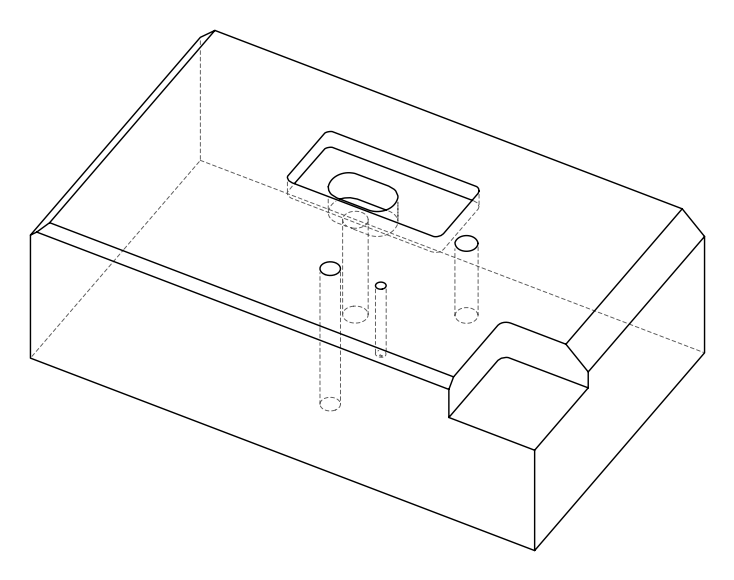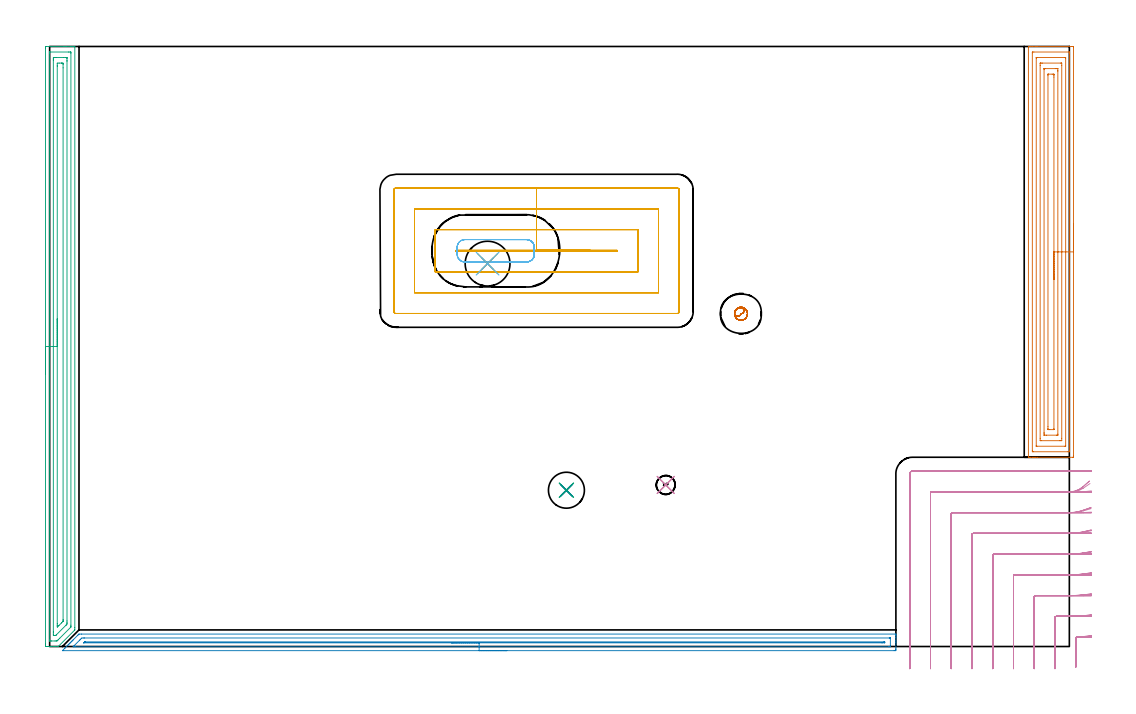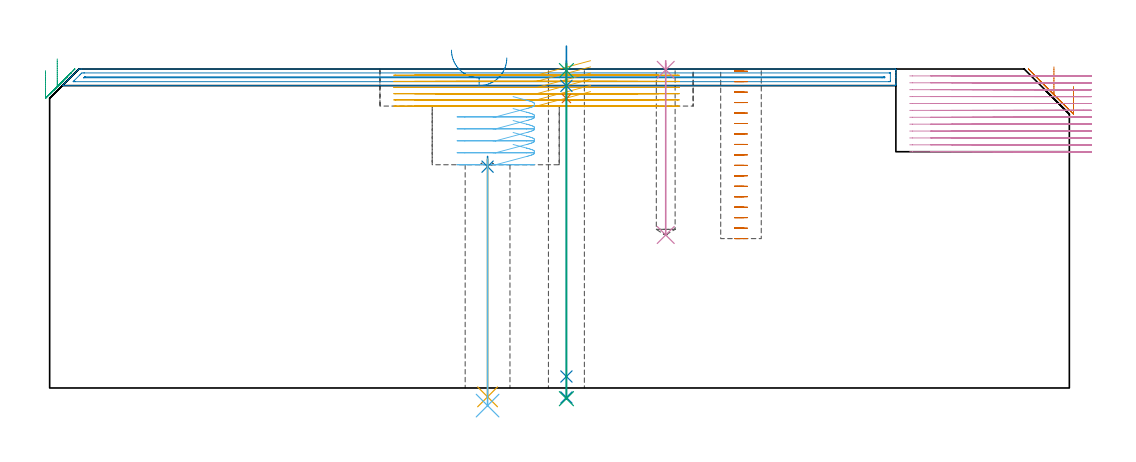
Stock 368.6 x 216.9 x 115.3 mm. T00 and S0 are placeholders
(PLAN: 16 operations, 10 tool changes, 56.8 min)
(1 AREA_MILL | FG_CHAMFER_SURFACE | UGT0205_001 | 7.44 min | 20716 mm3)
(2 AREA_MILL_1 | FG_CHAMFER_SURFACE_1 | UGT0205_001 | 7.31 min | 5557 mm3)
(3 AREA_MILL_2 | FG_CHAMFER_SURFACE_2 | UGT0205_001 | 7.13 min | 12050 mm3)
(4 MILL_CORNER_NOTCH_RECTANGULAR | CORNER_NOTCH_RECTANGULAR | NXT0201_010 | Follow Part, ap 2.5, ae 75% | 19.03 min | 126951 mm3)
(5 MILL_RECTANGULAR_POCKET | POCKET_RECTANGULAR_STRAIGHT | NXT0201_010 | Follow Part, ap 2.5, ae 75% | 10.71 min | 83541 mm3)
(6 MILL_RECTANGULAR_POCKET_1 | POCKET_RECTANGULAR_STRAIGHT_1 | UGT0201_100 | Follow Part, ap 4.5, ae 75% | 1.26 min | 22848 mm3)
(7 MILL_BLIND_HOLE_FROM_SOLID_MATERIAL | STEP1POCKET | NXT0201_010 | Spiral | 1.72 min | 10411 mm3)
(8 SPOT_DRILL | STEP1HOLE | NXT0321_9005460120000 | 0.04 min | 4 mm3)
(9 SPOT_DRILL_1 | STEP1HOLE_1 | NXT0321_9005460120000 | 0.03 min | 3 mm3)
(10 SPOT_DRILL_2 | STEP1POCKET_1 | NXT0321_9005460120000 | 0.03 min | 18 mm3)
(11 DRILL_THROUGH_HOLE_INTO_CENTER | STEP1HOLE | NXT0301_065 | 0.35 min | 5561 mm3)
(12 DRILL_TO_ENLARGE_THROUGH_HOLE | STEP1HOLE | UGT0301_286 | 0.36 min | 11031 mm3)
(13 DRILL_BLIND_HOLE_INTO_CENTER | STEP1HOLE_1 | NXT0301_042 | 0.05 min | 386 mm3)
(14 GUN_DRILL_THROUGH_HOLE | STEP1HOLE_1 | UGT0307_005 | 0.6 min | 5817 mm3)
(15 DRILL_TO_ENLARGE_THROUGH_HOLE_1 | STEP1HOLE_1 | NXT0301_101 | 0.49 min | 9052 mm3)
(16 DRILL_BLIND_HOLE_INTO_CENTER_1 | STEP1POCKET_1 | UGT0301_189 | 0.25 min | 2130 mm3)
(TOOL UGT0205_001 | Chamfer Mill 20 x 3 x 45 deg. | D20 FL50 Z2)
(TOOL NXT0201_010 | ENDMILL 10mm [2P460-1000-NA 1630] | D10 FL30 Z6)
(TOOL UGT0201_100 | End Mill 18 mm | D18 FL22 Z2)
(TOOL NXT0321_9005460120000 | NC Spot Drill, 142deg, 12mm, Carbide, Uncoated | D12 PA142 FL30 Z2)
(TOOL NXT0301_065 | Carbide Drill 9.4mm [860.1-0940-075A1-MM 2214] | D9.4 PA140 FL98 Z2)
(TOOL UGT0301_286 | Twist Drill 16.2 mm | D16.2 PA118 FL125 Z2)
(TOOL NXT0301_042 | Carbide Drill 7.1mm [860.1-0710-057A1-MM 2214] | D7.1 PA140 FL85 Z2)
(TOOL UGT0307_005 | Gun Drill 8.3 mm | D8.3 PA130 FL24 Z1)
(TOOL NXT0301_101 | Carbide Drill 13mm [860.1-1300-104A1-MM 2214] | D13 PA140 FL123 Z2)
(TOOL UGT0301_189 | Twist Drill 6.8 mm | D6.8 PA118 FL66 Z2)
(OP 1 AREA_MILL)
G17 G21 G94 G90
T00 M6
G54
G17 G0 G90 X370.1 Y152.65 S1061 M3
G43 Z125.3 H0
Z109.
G94 G1 Y152.612 Z108.128 F250.
Y152.498 Z107.263
Y152.309 Z106.412
Y152.047 Z105.58
Y151.713 Z104.774
Y151.31 Z104.
Y150.842 Z103.264
Y150.31 Z102.572
Y149.721 Z101.929
Y149.078 Z101.34
Y148.386 Z100.808
Y147.65 Z100.34
Y146.876 Z99.937
Y146.07 Z99.603
Y145.238 Z99.341
Y144.386 Z99.152
Y143.522 Z99.038
Y142.65 Z99.
Y69.008
X370.097 Y68.693 Z99.002
X370.092 Y68.41 Z99.006
X369.804 Y68.4 Z99.293
X357.052 Z112.043
X356.483 Z112.613
X356.161 Z112.935
X355.593 Z113.503
X355.27 Z113.825
X354.625 Z114.474
X354.22 Z114.88
X353.849 Z115.243
X353.799 Z115.291
X353.8 Y68.562 Z115.3
Y216.739
X353.802 Y216.89 Z115.288
X353.846 Y216.893 Z115.245
X354.22 Y216.9 Z114.879
X354.625 Z114.474
X355.27 Z113.825
X356.484 Z112.613
X357.052 Z112.043
X369.52 Z99.577
X369.806 Y216.898 Z99.291
X370.092 Y216.89 Z99.006
X370.099 Y216.604 Z98.999
X370.1 Y142.65 Z99.
X368.686 Z100.414
X368.685 Y70.681 Z100.415
X368.681 Y70.568 Z100.419
X368.672 Y70.41 Z100.428
X368.63 Y70.407 Z100.47
X368.131 Y70.401 Z100.969
X355.662 Z113.438
X355.27 Y70.407 Z113.83
X355.221 Y70.41 Z113.879
X355.216 Y70.624 Z113.884
X355.215 Y70.737 Z113.885
Y214.619
X355.219 Y214.732 Z113.881
X355.228 Y214.89 Z113.872
X355.27 Y214.893 Z113.83
X355.769 Y214.899 Z113.331
X368.238 Z100.862
X368.63 Y214.893 Z100.47
X368.679 Y214.89 Z100.421
X368.684 Y214.676 Z100.416
X368.686 Y214.563 Z100.414
Y142.65
X367.272 Z101.828
X367.271 Y72.578 Z101.829
X367.27 Y72.473 Z101.83
X367.267 Y72.421 Z101.833
X367.266 Y72.414 Z101.834
X367.254 Y72.41 Z101.846
X367.204 Y72.405 Z101.896
X367.026 Y72.401 Z102.074
X356.874 Z112.226
X356.755 Y72.402 Z112.345
X356.66 Y72.407 Z112.44
X356.635 Y72.41 Z112.465
X356.633 Y72.415 Z112.467
X356.631 Y72.437 Z112.469
X356.629 Y72.578 Z112.471
Y212.722
X356.63 Y212.827 Z112.47
X356.633 Y212.879 Z112.467
X356.634 Y212.886 Z112.466
X356.646 Y212.89 Z112.454
X356.696 Y212.895 Z112.404
X356.874 Y212.899 Z112.226
X367.026 Y212.9 Z102.074
X367.145 Y212.898 Z101.955
X367.24 Y212.893 Z101.86
X367.265 Y212.89 Z101.835
X367.267 Y212.885 Z101.833
X367.269 Y212.863 Z101.831
X367.271 Y212.722 Z101.829
X367.272 Y142.65 Z101.828
X365.857 Z103.243
Y75.256
X365.853 Y74.469 Z103.247
X365.851 Y74.42 Z103.249
X365.814 Y74.41 Z103.286
X365.708 Y74.405 Z103.392
X365.494 Y74.402 Z103.606
X365.067 Y74.4 Z104.033
X358.39 Y74.401 Z110.71
X358.187 Y74.405 Z110.913
X358.086 Y74.41 Z111.014
X358.049 Y74.417 Z111.051
X358.043 Y75.256 Z111.057
Y210.044
X358.047 Y210.831 Z111.053
X358.049 Y210.88 Z111.051
X358.086 Y210.89 Z111.014
X358.192 Y210.895 Z110.908
X358.406 Y210.898 Z110.694
X358.833 Y210.9 Z110.267
X365.51 Y210.899 Z103.59
X365.713 Y210.895 Z103.387
X365.814 Y210.89 Z103.286
X365.851 Y210.883 Z103.249
X365.857 Y210.044 Z103.243
Y142.65
X364.443 Z104.657
Y76.775
X364.439 Y76.507 Z104.661
X364.436 Y76.433 Z104.664
X364.431 Y76.409 Z104.669
X364.416 Y76.407 Z104.684
X364.337 Y76.402 Z104.763
X364.177 Y76.4 Z104.923
X363.926 Z105.174
X360.364 Z108.736
X359.723 Y76.401 Z109.377
X359.47 Y76.403 Z109.63
X359.461 Y76.411 Z109.639
X359.459 Y76.414 Z109.641
X359.457 Y77.042 Z109.643
Y77.309
Y208.525
X359.461 Y208.793 Z109.639
X359.464 Y208.867 Z109.636
X359.469 Y208.891 Z109.631
X359.484 Y208.893 Z109.616
X359.563 Y208.898 Z109.537
X359.723 Y208.9 Z109.377
X359.974 Z109.126
X363.536 Z105.564
X364.177 Y208.899 Z104.923
X364.43 Y208.897 Z104.67
X364.439 Y208.889 Z104.661
X364.441 Y208.886 Z104.659
X364.443 Y208.258 Z104.657
Y207.991
Y142.65
X363.029 Z106.071
Y78.827
X363.027 Y78.509 Z106.073
X363.024 Y78.431 Z106.076
X363.023 Y78.417 Z106.077
X363.013 Y78.41 Z106.087
X362.963 Y78.406 Z106.137
X362.82 Y78.401 Z106.28
X361.505 Z107.595
X361.037 Y78.403 Z108.063
X360.904 Y78.41 Z108.196
X360.878 Y78.413 Z108.222
X360.876 Y78.46 Z108.224
X360.873 Y78.567 Z108.227
X360.872 Y78.827 Z108.228
X360.871 Y79.462 Z108.229
Y206.473
X360.873 Y206.791 Z108.227
X360.876 Y206.869 Z108.224
X360.877 Y206.883 Z108.223
X360.887 Y206.89 Z108.213
X360.937 Y206.894 Z108.163
X361.08 Y206.899 Z108.02
X362.395 Z106.705
X362.863 Y206.897 Z106.237
X362.996 Y206.89 Z106.104
X363.022 Y206.887 Z106.078
X363.024 Y206.84 Z106.076
X363.027 Y206.732 Z106.073
X363.028 Y206.473 Z106.072
X363.029 Y205.838 Z106.071
Y142.65
Y141.778 Z106.109
Y140.914 Z106.223
Y140.062 Z106.412
Y139.23 Z106.674
Y138.424 Z107.008
Y137.65 Z107.411
Y136.914 Z107.88
Y136.222 Z108.411
Y135.579 Z109.
Y134.99 Z109.643
Y134.458 Z110.335
Y133.99 Z111.071
Y133.587 Z111.845
Y133.253 Z112.651
Y132.991 Z113.483
Y132.802 Z114.335
Y132.688 Z115.2
Y132.65 Z116.071
G0 Z125.3
M5
M2
(OP 2 AREA_MILL_1)
G17 G21 G94 G90
T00 M6
G54
G17 G0 G90 X165.25 Y-1.5 S1061 M3
G43 Z125.3 H0
Z119.3
G94 G1 X165.212 Z118.429 F250.
X165.098 Z117.564
X164.909 Z116.712
X164.647 Z115.88
X164.313 Z115.074
X163.91 Z114.3
X163.441 Z113.564
X162.91 Z112.872
X162.321 Z112.229
X161.678 Z111.64
X160.986 Z111.109
X160.25 Z110.64
X159.476 Z110.237
X158.67 Z109.903
X157.838 Z109.641
X156.986 Z109.452
X156.122 Z109.338
X155.25 Z109.3
X5.081
X4.768 Y-1.498 Z109.302
X4.616 Y-1.495 Z109.305
X4.608 Y-1.492 Z109.307
X5.555 Y-0.544 Z110.254
X5.661 Y-0.437 Z110.359
X6.554 Y0.455 Z111.253
X6.722 Y0.624 Z111.419
X6.886 Y0.787 Z111.585
X7. Y0.901 Z111.699
X7.16 Y1.062 Z111.857
X7.316 Y1.217 Z112.014
X7.447 Y1.348 Z112.146
X7.598 Y1.5 Z112.295
X7.745 Y1.646 Z112.444
X7.893 Y1.794 Z112.592
X8.036 Y1.938 Z112.734
X8.175 Y2.076 Z112.874
X8.34 Y2.241 Z113.039
X8.474 Y2.376 Z113.172
X8.604 Y2.506 Z113.303
X10.226 Y4.127 Z114.925
X10.573 Y4.47 Z115.27
X10.599 Y4.493 Z115.293
X11.466 Y4.5 Z115.3
X305.732
X305.89 Y4.498 Z115.288
X305.897 Y4.362 Z115.155
X305.9 Y4.22 Z115.02
Y3.909 Z114.708
Y3.252 Z114.046
Y2.047 Z112.844
Y1.5 Z112.294
Y-0.854 Z109.942
X305.896 Y-1.127 Z109.669
X305.89 Y-1.492 Z109.304
X305.662 Y-1.496 Z109.302
X305.286 Y-1.5 Z109.3
X155.25
Y-0.086 Z110.714
X9.227 Y-0.085 Z110.715
X8.786 Y-0.083 Z110.717
X8.611 Y-0.08 Z110.72
X8.487 Y-0.074 Z110.726
X8.543 Y-0.013 Z110.787
X8.615 Y0.062 Z110.862
X8.786 Y0.237 Z111.037
X8.982 Y0.432 Z111.232
X10.925 Y2.376 Z113.176
X11.193 Y2.643 Z113.443
X11.466 Y2.912 Z113.712
X11.641 Y3.079 Z113.879
X12.359 Y3.084 Z113.884
X12.528 Y3.085 Z113.885
X303.5
X303.67 Y3.084 Z113.884
X303.849 Y3.08 Z113.88
X303.886 Y3.079 Z113.879
X303.892 Y3.055 Z113.855
X303.895 Y3.025 Z113.825
X303.899 Y2.86 Z113.66
X303.9 Y0.232 Z111.032
X303.898 Y0.101 Z110.901
X303.894 Y-0.004 Z110.796
X303.89 Y-0.069 Z110.731
X303.859 Y-0.079 Z110.721
X303.5 Y-0.083 Z110.717
X303.33 Y-0.085 Z110.715
X155.25 Y-0.086 Z110.714
Y1.329 Z112.129
X12.378
X12.359 Y1.331 Z112.131
X12.349 Y1.335 Z112.135
X12.351 Y1.345 Z112.145
X12.359 Y1.359 Z112.159
X12.43 Y1.43 Z112.23
X12.501 Y1.5 Z112.3
X12.654 Y1.643 Z112.443
X12.696 Y1.665 Z112.465
X12.786 Y1.668 Z112.468
X12.902 Y1.671 Z112.471
X301.539
X301.714 Y1.669 Z112.469
X301.879 Y1.665 Z112.465
X301.89 Y1.5 Z112.3
X301.881 Y1.336 Z112.136
X301.714 Y1.333 Z112.133
X300.995 Y1.329 Z112.129
X300.821
X155.25
X154.378 Z112.167
X153.513 Z112.28
X152.662 Z112.469
X151.83 Z112.732
X151.024 Z113.065
X150.25 Z113.468
X149.514 Z113.937
X148.822 Z114.468
X148.179 Z115.057
X147.59 Z115.701
X147.058 Z116.393
X146.59 Z117.129
X146.187 Z117.902
X145.853 Z118.708
X145.591 Z119.54
X145.402 Z120.392
X145.288 Z121.257
X145.25 Z122.129
G0 Z125.3
M5
M2
(OP 3 AREA_MILL_2)
G17 G21 G94 G90
T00 M6
G54
G17 G0 G90 X-1.5 Y98.45 S1061 M3
G43 Z125.3 H0
Z114.7
G94 G1 Y98.488 Z113.829 F250.
Y98.602 Z112.964
Y98.791 Z112.112
Y99.053 Z111.28
Y99.387 Z110.474
Y99.79 Z109.7
Y100.258 Z108.964
Y100.79 Z108.272
Y101.379 Z107.629
Y102.022 Z107.04
Y102.714 Z106.509
Y103.45 Z106.04
Y104.224 Z105.637
Y105.03 Z105.303
Y105.862 Z105.041
Y106.714 Z104.852
Y107.578 Z104.738
Y108.45 Z104.7
Y216.309
X-1.495 Y216.749 Z104.703
X-1.491 Y216.89 Z104.706
X-1.345 Y216.9 Z104.852
X5.122 Z111.317
X5.717 Z111.914
X6.004 Z112.201
X7.767 Z113.961
X8.34 Z114.539
X8.648 Z114.847
X8.807 Y216.899 Z115.006
X9.094 Y216.89 Z115.293
X9.1 Y216.755 Z115.3
Y6.83
X9.093 Y6.003 Z115.292
X9.089 Y5.989 Z115.289
X3.129 Y0.029 Z109.327
X3.099 Y0.01 Z109.296
X3.073 Y0. Z109.27
X2.17 Z108.369
X1.596 Z107.791
X0.428 Z106.625
X-0.167 Z106.027
X-0.751 Z105.444
X-1.048 Y0.001 Z105.147
X-1.269 Y0.004 Z104.926
X-1.491 Y0.009 Z104.705
X-1.494 Y0.14 Z104.702
X-1.499 Y0.591 Z104.701
X-1.5 Y1.048 Z104.7
Y108.45
X-0.086 Z106.114
X-0.085 Y214.527 Z106.115
X-0.084 Y214.729 Z106.116
X-0.081 Y214.83 Z106.119
X-0.079 Y214.876 Z106.121
X-0.07 Y214.89 Z106.13
X-0.024 Y214.892 Z106.176
X0.347 Y214.899 Z106.547
X6.885 Z113.085
X7.4 Y214.897 Z113.6
X7.591 Y214.89 Z113.791
X7.679 Y214.884 Z113.879
X7.684 Y214.61 Z113.884
X7.685 Y214.527 Z113.885
Y7.722
X7.681 Y7.317 Z113.881
X7.679 Y7.116 Z113.879
X7.668 Y7.029 Z113.868
X7.621 Y6.978 Z113.821
X7.479 Y6.83 Z113.679
X3.636 Y2.985 Z109.836
X3.192 Y2.542 Z109.392
X3.023 Y2.373 Z109.223
X2.745 Y2.103 Z108.945
X2.656 Y2.018 Z108.856
X2.478 Y2.01 Z108.678
X1.964 Y2.002 Z108.164
X0.715 Y2.001 Z106.915
X0.2 Y2.003 Z106.4
X0.009 Y2.01 Z106.209
X-0.079 Y2.016 Z106.121
X-0.084 Y2.29 Z106.116
X-0.085 Y2.373 Z106.115
X-0.086 Y108.45 Z106.114
X1.329 Z107.529
Y211.852
X1.33 Y212.122 Z107.53
X1.334 Y212.744 Z107.534
X1.336 Y212.87 Z107.536
X1.45 Y212.891 Z107.65
X1.596 Y212.894 Z107.796
X2.323 Y212.9 Z108.523
X2.478 Z108.678
X4.968 Z111.168
X5.85 Z112.05
X6.004 Y212.898 Z112.204
X6.158 Y212.894 Z112.358
X6.256 Y212.89 Z112.456
X6.264 Y212.833 Z112.464
X6.267 Y212.744 Z112.467
X6.27 Y212.474 Z112.47
X6.271 Y211.852 Z112.471
Y211.582
Y9.234
X6.27 Y8.613 Z112.47
X6.268 Y8.346 Z112.468
X6.264 Y8.077 Z112.464
X6.004 Y7.804 Z112.204
X5.963 Y7.763 Z112.163
X2.418 Y4.217 Z108.618
X2.355 Y4.156 Z108.555
X2.202 Y4.013 Z108.402
X1.905 Y4.004 Z108.105
X1.75 Y4.001 Z107.95
X1.596 Y4.002 Z107.796
X1.442 Y4.006 Z107.642
X1.344 Y4.01 Z107.544
X1.335 Y4.067 Z107.535
X1.333 Y4.156 Z107.533
X1.33 Y4.426 Z107.53
X1.329 Y5.048 Z107.529
X1.328 Y5.319 Z107.528
X1.329 Y108.45 Z107.529
X2.743 Z108.943
Y209.801
X2.744 Y210.07 Z108.944
X2.747 Y210.688 Z108.947
X2.75 Y210.89 Z108.95
X3.42 Y210.9 Z109.62
X4.241 Z110.441
X4.301 Z110.501
X4.663 Y210.894 Z110.863
X4.838 Y210.89 Z111.038
X4.85 Y210.793 Z111.05
X4.855 Y210.34 Z111.055
X4.857 Y209.178 Z111.057
Y9.773
X4.855 Y9.505 Z111.055
X4.852 Y9.193 Z111.052
X4.85 Y9.12 Z111.05
X4.814 Y9.074 Z111.014
X4.742 Y8.998 Z110.942
X4.365 Y8.613 Z110.565
X4.302 Y8.551 Z110.502
X3.359 Y7.608 Z109.559
X2.971 Y7.223 Z109.171
X2.881 Y7.135 Z109.081
X2.758 Y7.018 Z108.958
X2.75 Y7.185 Z108.95
X2.745 Y7.451 Z108.945
X2.744 Y7.722 Z108.944
X2.743 Y8.345 Z108.943
Y108.45
Y109.322 Z108.981
Y110.186 Z109.095
Y111.038 Z109.284
Y111.87 Z109.546
Y112.676 Z109.88
Y113.45 Z110.283
Y114.186 Z110.751
Y114.878 Z111.282
Y115.521 Z111.872
Y116.11 Z112.515
Y116.642 Z113.207
Y117.11 Z113.943
Y117.513 Z114.717
Y117.847 Z115.523
Y118.109 Z116.355
Y118.298 Z117.206
Y118.412 Z118.071
Y118.45 Z118.943
G0 Z125.3
M5
M2
(OP 4 MILL_CORNER_NOTCH_RECTANGULAR)
G17 G21 G94 G90
T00 M6
G54
G17 G0 G90 X376.59 Y3.857 S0 M3
G43 Z125.3 H1
Z112.808
G94 G1 X373.6 Y3.608 F250.
G2 X371.372 Y3.464 R60. F500.
G3 X370.9 Y2.969 R0.5
G1 Y-4.44
Y-7.44 F250.
G0 Z125.3
X376.586 Y11.423
Z112.808
G1 X373.6 Y11.138
G2 X368.609 Y10.9 R52.5 F500.
G1 X363.896
G3 X363.4 Y10.404 R0.5
G1 Y-5.
Y-8. F250.
G0 Z125.3
X376.582 Y19.01
Z112.808
G1 X373.6 Y18.678
G2 X368.609 Y18.4 R45. F500.
G1 X356.396
G3 X355.9 Y17.904 R0.5
G1 Y-5.
Y-8. F250.
G0 Z125.3
X376.573 Y26.633
Z112.808
G1 X373.6 Y26.234
G2 X368.609 Y25.9 R37.5 F500.
G1 X348.896
G3 X348.4 Y25.404 R0.5
G1 Y-5.
Y-8. F250.
G0 Z125.3
X376.558 Y34.317
Z112.808
G1 X373.6 Y33.818
G2 X368.609 Y33.4 R30. F500.
G1 X341.396
G3 X340.9 Y32.904 R0.5
G1 Y-5.
Y-8. F250.
G0 Z125.3
X376.525 Y42.126
Z112.808
G1 X373.6 Y41.46
G2 X368.609 Y40.9 R22.5 F500.
G1 X333.897
G3 X333.4 Y40.403 R0.5
G1 Y-5.
Y-8. F250.
G0 Z125.3
X376.429 Y50.253
Z112.808
G1 X373.6 Y49.255
G2 X368.609 Y48.4 R15. F500.
G1 X326.397
G3 X325.9 Y47.903 R0.5
G1 Y-5.
Y-8. F250.
G0 Z125.3
X375.839 Y59.798
Z112.808
G1 X373.6 Y57.801
G2 X368.609 Y55.9 R7.5 F500.
G1 X318.897
G3 X318.4 Y55.403 R0.5
G1 Y-5.
Y-8. F250.
G0 Z125.3
X371.609 Y63.4
Z112.808
G1 X368.609
X311.9 F500.
G3 X310.9 Y62.4 R1.
G1 Y-5.
Y-8. F250.
G0 Z125.3
X376.59 Y3.857
Z110.317
G1 X373.6 Y3.608
G2 X371.372 Y3.464 R60. F500.
G3 X370.9 Y2.969 R0.5
G1 Y-4.44
Y-7.44 F250.
G0 Z125.3
X376.586 Y11.423
Z110.317
G1 X373.6 Y11.138
G2 X368.609 Y10.9 R52.5 F500.
G1 X363.896
G3 X363.4 Y10.404 R0.5
G1 Y-5.
Y-8. F250.
G0 Z125.3
X376.582 Y19.01
Z110.317
G1 X373.6 Y18.678
G2 X368.609 Y18.4 R45. F500.
G1 X356.396
G3 X355.9 Y17.904 R0.5
G1 Y-5.
Y-8. F250.
G0 Z125.3
X376.573 Y26.633
Z110.317
G1 X373.6 Y26.234
G2 X368.609 Y25.9 R37.5 F500.
G1 X348.896
G3 X348.4 Y25.404 R0.5
G1 Y-5.
Y-8. F250.
G0 Z125.3
X376.558 Y34.317
Z110.317
G1 X373.6 Y33.818
G2 X368.609 Y33.4 R30. F500.
G1 X341.396
G3 X340.9 Y32.904 R0.5
G1 Y-5.
Y-8. F250.
G0 Z125.3
X376.525 Y42.126
Z110.317
G1 X373.6 Y41.46
G2 X368.609 Y40.9 R22.5 F500.
G1 X333.897
G3 X333.4 Y40.403 R0.5
G1 Y-5.
Y-8. F250.
G0 Z125.3
X376.429 Y50.253
Z110.317
G1 X373.6 Y49.255
G2 X368.609 Y48.4 R15. F500.
G1 X326.397
G3 X325.9 Y47.903 R0.5
G1 Y-5.
Y-8. F250.
G0 Z125.3
X375.839 Y59.798
Z110.317
G1 X373.6 Y57.802
G2 X368.609 Y55.9 R7.5 F500.
G1 X318.897
G3 X318.4 Y55.403 R0.5
G1 Y-5.
Y-8. F250.
G0 Z125.3
X371.609 Y63.4
Z110.317
G1 X368.609
X311.9 F500.
G3 X310.9 Y62.4 R1.
G1 Y-5.
Y-8. F250.
G0 Z125.3
X376.593 Y3.762
Z107.825
G1 X373.6 Y3.55
G2 X371.379 Y3.434 R60. F500.
G3 X370.9 Y2.939 R0.5
G1 Y-4.44
Y-7.44 F250.
G0 Z125.3
X376.59 Y11.313
Z107.825
G1 X373.6 Y11.071
G2 X369.363 Y10.9 R52.5 F500.
G1 X363.896
G3 X363.4 Y10.404 R0.5
G1 Y-5.
Y-8. F250.
G0 Z125.3
X376.587 Y18.882
Z107.825
G1 X373.6 Y18.6
G2 X369.363 Y18.4 R45. F500.
G1 X356.396
G3 X355.9 Y17.904 R0.5
G1 Y-5.
Y-8. F250.
G0 Z125.3
X376.581 Y26.479
Z107.825
G1 X373.6 Y26.14
G2 X369.363 Y25.9 R37.5 F500.
G1 X348.896
G3 X348.4 Y25.404 R0.5
G1 Y-5.
Y-8. F250.
G0 Z125.3
X376.57 Y34.124
Z107.825
G1 X373.6 Y33.701
G2 X369.363 Y33.4 R30. F500.
G1 X341.396
G3 X340.9 Y32.904 R0.5
G1 Y-5.
Y-8. F250.
G0 Z125.3
X376.546 Y41.868
Z107.825
G1 X373.6 Y41.303
G2 X369.363 Y40.9 R22.5 F500.
G1 X333.897
G3 X333.4 Y40.403 R0.5
G1 Y-5.
Y-8. F250.
G0 Z125.3
X376.478 Y49.858
Z107.825
G1 X373.6 Y49.011
G2 X369.363 Y48.4 R15. F500.
G1 X326.397
G3 X325.9 Y47.903 R0.5
G1 Y-5.
Y-8. F250.
G0 Z125.3
X376.075 Y58.907
Z107.825
G1 X373.6 Y57.212
G2 X369.363 Y55.9 R7.5 F500.
G1 X318.897
G3 X318.4 Y55.403 R0.5
G1 Y-5.
Y-8. F250.
G0 Z125.3
X372.363 Y63.4
Z107.825
G1 X369.363
X311.9 F500.
G3 X310.9 Y62.4 R1.
G1 Y-5.
Y-8. F250.
G0 Z125.3
X376.6 Y3.445
Z105.333
G1 X373.6 Y3.405
G2 X372.808 Y3.4 R60. F500.
G1 X371.396
G3 X370.9 Y2.904 R0.5
G1 Y-4.44
Y-7.44 F250.
G0 Z125.3
X376.6 Y10.951
Z105.333
G1 X373.6 Y10.906
G2 X372.808 Y10.9 R52.5 F500.
G1 X363.896
G3 X363.4 Y10.404 R0.5
G1 Y-5.
Y-8. F250.
G0 Z125.3
X376.6 Y18.46
Z105.333
G1 X373.6 Y18.407
G2 X372.808 Y18.4 R45. F500.
G1 X356.396
G3 X355.9 Y17.904 R0.5
G1 Y-5.
Y-8. F250.
G0 Z125.3
X376.599 Y25.972
Z105.333
G1 X373.6 Y25.908
G2 X372.808 Y25.9 R37.5 F500.
G1 X348.896
G3 X348.4 Y25.404 R0.5
G1 Y-5.
Y-8. F250.
G0 Z125.3
X376.599 Y33.49
Z105.333
G1 X373.6 Y33.41
G2 X372.808 Y33.4 R30. F500.
G1 X341.396
G3 X340.9 Y32.904 R0.5
G1 Y-5.
Y-8. F250.
G0 Z125.3
X376.598 Y41.019
Z105.333
G1 X373.6 Y40.914
G2 X372.808 Y40.9 R22.5 F500.
G1 X333.897
G3 X333.4 Y40.403 R0.5
G1 Y-5.
Y-8. F250.
G0 Z125.3
X376.596 Y48.579
Z105.333
G1 X373.6 Y48.421
G2 X372.808 Y48.4 R15. F500.
G1 X326.397
G3 X325.9 Y47.903 R0.5
G1 Y-5.
Y-8. F250.
G0 Z125.3
X376.583 Y56.259
Z105.333
G1 X373.6 Y55.942
G2 X372.808 Y55.9 R7.5 F500.
G1 X318.897
G3 X318.4 Y55.403 R0.5
G1 Y-5.
Y-8. F250.
G0 Z125.3
X375.808 Y63.4
Z105.333
G1 X372.808
X311.9 F500.
G3 X310.9 Y62.4 R1.
G1 Y-5.
Y-8. F250.
G0 Z125.3
X376.6 Y3.4
Z102.842
G1 X373.6
X371.396 F500.
G3 X370.9 Y2.904 R0.5
G1 Y-4.44
Y-7.44 F250.
G0 Z125.3
X376.6 Y10.9
Z102.842
G1 X373.6
X371.396 F500.
X363.896
G3 X363.4 Y10.404 R0.5
G1 Y-5.
Y-8. F250.
G0 Z125.3
X376.6 Y18.4
Z102.842
G1 X373.6
X356.396 F500.
G3 X355.9 Y17.904 R0.5
G1 Y-5.
Y-8. F250.
G0 Z125.3
X376.6 Y25.9
Z102.842
G1 X373.6
X348.896 F500.
G3 X348.4 Y25.404 R0.5
G1 Y-5.
Y-8. F250.
G0 Z125.3
X376.6 Y33.4
Z102.842
G1 X373.6
X341.396 F500.
G3 X340.9 Y32.904 R0.5
G1 Y-5.
Y-8. F250.
G0 Z125.3
X376.6 Y40.9
Z102.842
G1 X373.6
X333.897 F500.
G3 X333.4 Y40.403 R0.5
G1 Y-5.
Y-8. F250.
G0 Z125.3
X376.6 Y48.4
Z102.842
G1 X373.6
X326.397 F500.
G3 X325.9 Y47.903 R0.5
G1 Y-5.
Y-8. F250.
G0 Z125.3
X376.6 Y55.901
Z102.842
G1 X373.6 Y55.9
X326.397 F500.
X318.897
G3 X318.4 Y55.403 R0.5
G1 Y-5.
Y-8. F250.
G0 Z125.3
X376.599 Y63.4
Z102.842
G1 X373.599
X311.9 F500.
G3 X310.9 Y62.4 R1.
G1 Y-5.
Y-8. F250.
G0 Z125.3
X376.6 Y3.4
Z100.35
G1 X373.6
X371.396 F500.
G3 X370.9 Y2.904 R0.5
G1 Y-4.44
Y-7.44 F250.
G0 Z125.3
X376.6 Y10.9
Z100.35
G1 X373.6
X363.896 F500.
G3 X363.4 Y10.404 R0.5
G1 Y-5.
Y-8. F250.
G0 Z125.3
X376.6 Y18.4
Z100.35
G1 X373.6
X356.396 F500.
G3 X355.9 Y17.904 R0.5
G1 Y-5.
Y-8. F250.
G0 Z125.3
X376.6 Y25.9
Z100.35
G1 X373.6
X348.896 F500.
G3 X348.4 Y25.404 R0.5
G1 Y-5.
Y-8. F250.
G0 Z125.3
X376.6 Y33.4
Z100.35
G1 X373.6
X341.396 F500.
G3 X340.9 Y32.904 R0.5
G1 Y-5.
Y-8. F250.
G0 Z125.3
X376.6 Y40.9
Z100.35
G1 X373.6
X333.897 F500.
G3 X333.4 Y40.403 R0.5
G1 Y-5.
Y-8. F250.
G0 Z125.3
X376.6 Y48.4
Z100.35
G1 X373.6
X326.397 F500.
G3 X325.9 Y47.903 R0.5
G1 Y-5.
Y-8. F250.
G0 Z125.3
X376.6 Y55.9
Z100.35
G1 X373.6
X318.897 F500.
G3 X318.4 Y55.403 R0.5
G1 Y-5.
Y-8. F250.
G0 Z125.3
X376.6 Y63.4
Z100.35
G1 X373.6
X311.9 F500.
G3 X310.9 Y62.4 R1.
G1 Y-5.
Y-8. F250.
G0 Z125.3
X376.6 Y3.4
Z97.858
G1 X373.6
X371.396 F500.
G3 X370.9 Y2.904 R0.5
G1 Y-4.44
Y-7.44 F250.
G0 Z125.3
X376.6 Y10.9
Z97.858
G1 X373.6
X363.896 F500.
G3 X363.4 Y10.404 R0.5
G1 Y-5.
Y-8. F250.
G0 Z125.3
X376.6 Y18.4
Z97.858
G1 X373.6
X356.396 F500.
G3 X355.9 Y17.904 R0.5
G1 Y-5.
Y-8. F250.
G0 Z125.3
X376.6 Y25.9
Z97.858
G1 X373.6
X348.896 F500.
G3 X348.4 Y25.404 R0.5
G1 Y-5.
Y-8. F250.
G0 Z125.3
X376.6 Y33.4
Z97.858
G1 X373.6
X341.396 F500.
G3 X340.9 Y32.904 R0.5
G1 Y-5.
Y-8. F250.
G0 Z125.3
X376.6 Y40.9
Z97.858
G1 X373.6
X333.897 F500.
G3 X333.4 Y40.403 R0.5
G1 Y-5.
Y-8. F250.
G0 Z125.3
X376.6 Y48.4
Z97.858
G1 X373.6
X326.397 F500.
G3 X325.9 Y47.903 R0.5
G1 Y-5.
Y-8. F250.
G0 Z125.3
X376.6 Y55.9
Z97.858
G1 X373.6
X318.897 F500.
G3 X318.4 Y55.403 R0.5
G1 Y-5.
Y-8. F250.
G0 Z125.3
X376.6 Y63.4
Z97.858
G1 X373.6
X311.9 F500.
G3 X310.9 Y62.4 R1.
G1 Y-5.
Y-8. F250.
G0 Z125.3
X376.6 Y3.4
Z95.367
G1 X373.6
X371.396 F500.
G3 X370.9 Y2.904 R0.5
G1 Y-4.44
Y-7.44 F250.
G0 Z125.3
X376.6 Y10.9
Z95.367
G1 X373.6
X363.896 F500.
G3 X363.4 Y10.404 R0.5
G1 Y-5.
Y-8. F250.
G0 Z125.3
X376.6 Y18.4
Z95.367
G1 X373.6
X356.396 F500.
G3 X355.9 Y17.904 R0.5
G1 Y-5.
Y-8. F250.
G0 Z125.3
X376.6 Y25.9
Z95.367
G1 X373.6
X348.896 F500.
G3 X348.4 Y25.404 R0.5
G1 Y-5.
Y-8. F250.
G0 Z125.3
X376.6 Y33.4
Z95.367
G1 X373.6
X341.396 F500.
G3 X340.9 Y32.904 R0.5
G1 Y-5.
Y-8. F250.
G0 Z125.3
X376.6 Y40.9
Z95.367
G1 X373.6
X333.897 F500.
G3 X333.4 Y40.403 R0.5
G1 Y-5.
Y-8. F250.
G0 Z125.3
X376.6 Y48.4
Z95.367
G1 X373.6
X326.397 F500.
G3 X325.9 Y47.903 R0.5
G1 Y-5.
Y-8. F250.
G0 Z125.3
X376.6 Y55.9
Z95.367
G1 X373.6
X318.897 F500.
G3 X318.4 Y55.403 R0.5
G1 Y-5.
Y-8. F250.
G0 Z125.3
X376.6 Y63.4
Z95.367
G1 X373.6
X311.9 F500.
G3 X310.9 Y62.4 R1.
G1 Y-5.
Y-8. F250.
G0 Z125.3
X376.6 Y3.4
Z92.875
G1 X373.6
X371.396 F500.
G3 X370.9 Y2.904 R0.5
G1 Y-4.44
Y-7.44 F250.
G0 Z125.3
X376.6 Y10.9
Z92.875
G1 X373.6
X363.896 F500.
G3 X363.4 Y10.404 R0.5
G1 Y-5.
Y-8. F250.
G0 Z125.3
X376.6 Y18.4
Z92.875
G1 X373.6
X356.396 F500.
G3 X355.9 Y17.904 R0.5
G1 Y-5.
Y-8. F250.
G0 Z125.3
X376.6 Y25.9
Z92.875
G1 X373.6
X348.896 F500.
G3 X348.4 Y25.404 R0.5
G1 Y-5.
Y-8. F250.
G0 Z125.3
X376.6 Y33.4
Z92.875
G1 X373.6
X341.396 F500.
G3 X340.9 Y32.904 R0.5
G1 Y-5.
Y-8. F250.
G0 Z125.3
X376.6 Y40.9
Z92.875
G1 X373.6
X333.897 F500.
G3 X333.4 Y40.403 R0.5
G1 Y-5.
Y-8. F250.
G0 Z125.3
X376.6 Y48.4
Z92.875
G1 X373.6
X326.397 F500.
G3 X325.9 Y47.903 R0.5
G1 Y-5.
Y-8. F250.
G0 Z125.3
X376.6 Y55.9
Z92.875
G1 X373.6
X318.897 F500.
G3 X318.4 Y55.403 R0.5
G1 Y-5.
Y-8. F250.
G0 Z125.3
X376.6 Y63.4
Z92.875
G1 X373.6
X311.9 F500.
G3 X310.9 Y62.4 R1.
G1 Y-5.
Y-8. F250.
G0 Z125.3
X376.6 Y3.4
Z90.383
G1 X373.6
X371.396 F500.
G3 X370.9 Y2.904 R0.5
G1 Y-4.44
Y-7.44 F250.
G0 Z125.3
X376.6 Y10.9
Z90.383
G1 X373.6
X363.896 F500.
G3 X363.4 Y10.404 R0.5
G1 Y-5.
Y-8. F250.
G0 Z125.3
X376.6 Y18.4
Z90.383
G1 X373.6
X356.396 F500.
G3 X355.9 Y17.904 R0.5
G1 Y-5.
Y-8. F250.
G0 Z125.3
X376.6 Y25.9
Z90.383
G1 X373.6
X348.896 F500.
G3 X348.4 Y25.404 R0.5
G1 Y-5.
Y-8. F250.
G0 Z125.3
X376.6 Y33.4
Z90.383
G1 X373.6
X341.396 F500.
G3 X340.9 Y32.904 R0.5
G1 Y-5.
Y-8. F250.
G0 Z125.3
X376.6 Y40.9
Z90.383
G1 X373.6
X333.897 F500.
G3 X333.4 Y40.403 R0.5
G1 Y-5.
Y-8. F250.
G0 Z125.3
X376.6 Y48.4
Z90.383
G1 X373.6
X326.397 F500.
G3 X325.9 Y47.903 R0.5
G1 Y-5.
Y-8. F250.
G0 Z125.3
X376.6 Y55.9
Z90.383
G1 X373.6
X318.897 F500.
G3 X318.4 Y55.403 R0.5
G1 Y-5.
Y-8. F250.
G0 Z125.3
X376.6 Y63.4
Z90.383
G1 X373.6
X311.9 F500.
G3 X310.9 Y62.4 R1.
G1 Y-5.
Y-8. F250.
G0 Z125.3
X376.6 Y3.4
Z87.892
G1 X373.6
X371.396 F500.
G3 X370.9 Y2.904 R0.5
G1 Y-4.44
Y-7.44 F250.
G0 Z125.3
X376.6 Y10.9
Z87.892
G1 X373.6
X363.896 F500.
G3 X363.4 Y10.404 R0.5
G1 Y-5.
Y-8. F250.
G0 Z125.3
X376.6 Y18.4
Z87.892
G1 X373.6
X356.396 F500.
G3 X355.9 Y17.904 R0.5
G1 Y-5.
Y-8. F250.
G0 Z125.3
X376.6 Y25.9
Z87.892
G1 X373.6
X348.896 F500.
G3 X348.4 Y25.404 R0.5
G1 Y-5.
Y-8. F250.
G0 Z125.3
X376.6 Y33.4
Z87.892
G1 X373.6
X341.396 F500.
G3 X340.9 Y32.904 R0.5
G1 Y-5.
Y-8. F250.
G0 Z125.3
X376.6 Y40.9
Z87.892
G1 X373.6
X333.897 F500.
G3 X333.4 Y40.403 R0.5
G1 Y-5.
Y-8. F250.
G0 Z125.3
X376.6 Y48.4
Z87.892
G1 X373.6
X326.397 F500.
G3 X325.9 Y47.903 R0.5
G1 Y-5.
Y-8. F250.
G0 Z125.3
X376.6 Y55.9
Z87.892
G1 X373.6
X318.897 F500.
G3 X318.4 Y55.403 R0.5
G1 Y-5.
Y-8. F250.
G0 Z125.3
X376.6 Y63.4
Z87.892
G1 X373.6
X311.9 F500.
G3 X310.9 Y62.4 R1.
G1 Y-5.
Y-8. F250.
G0 Z125.3
X376.6 Y3.4
Z85.4
G1 X373.6
X371.396 F500.
G3 X370.9 Y2.904 R0.5
G1 Y-4.44
Y-7.44 F250.
G0 Z125.3
X376.6 Y10.9
Z85.4
G1 X373.6
X363.896 F500.
G3 X363.4 Y10.404 R0.5
G1 Y-5.
Y-8. F250.
G0 Z125.3
X376.6 Y18.4
Z85.4
G1 X373.6
X356.396 F500.
G3 X355.9 Y17.904 R0.5
G1 Y-5.
Y-8. F250.
G0 Z125.3
X376.6 Y25.9
Z85.4
G1 X373.6
X348.896 F500.
G3 X348.4 Y25.404 R0.5
G1 Y-5.
Y-8. F250.
G0 Z125.3
X376.6 Y33.4
Z85.4
G1 X373.6
X341.396 F500.
G3 X340.9 Y32.904 R0.5
G1 Y-5.
Y-8. F250.
G0 Z125.3
X376.6 Y40.9
Z85.4
G1 X373.6
X333.897 F500.
G3 X333.4 Y40.403 R0.5
G1 Y-5.
Y-8. F250.
G0 Z125.3
X376.6 Y48.4
Z85.4
G1 X373.6
X326.397 F500.
G3 X325.9 Y47.903 R0.5
G1 Y-5.
Y-8. F250.
G0 Z125.3
X376.6 Y55.9
Z85.4
G1 X373.6
X318.897 F500.
G3 X318.4 Y55.403 R0.5
G1 Y-5.
Y-8. F250.
G0 Z125.3
X376.6 Y63.4
Z85.4
G1 X373.6
X311.9 F500.
G3 X310.9 Y62.4 R1.
G1 Y-5.
Y-8. F250.
G0 Z125.3
M5
M2
(OP 5 MILL_RECTANGULAR_POCKET)
G17 G21 G94 G90
T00 M6
G54
G17 G0 G90 X195.531 Y143.2 S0 M3
G43 Z125.3 H1
Z118.3
G94 G1 X176. Z113.067 F250.
X146.9 F500.
Y142.9
X205.1
Y143.2
X176.
Y150.7
X139.4
Y135.4
X212.6
Y150.7
X176.
Y158.2
X131.9
Y127.9
X220.1
Y158.2
X176.
Y165.7
X125.1
G3 X124.4 Y165. R0.7
G1 Y121.1
G3 X125.1 Y120.4 R0.7
G1 X226.9
G3 X227.6 Y121.1 R0.7
G1 Y165.
G3 X226.9 Y165.7 R0.7
G1 X176.
X175.
G0 X195.531 Y143.2 Z116.067
G1 X176. Z110.833 F250.
X146.9 F500.
Y142.9
X205.1
Y143.2
X176.
Y150.7
X139.4
Y135.4
X212.6
Y150.7
X176.
Y158.2
X131.9
Y127.9
X220.1
Y158.2
X176.
Y165.7
X125.1
G3 X124.4 Y165. R0.7
G1 Y121.1
G3 X125.1 Y120.4 R0.7
G1 X226.9
G3 X227.6 Y121.1 R0.7
G1 Y165.
G3 X226.9 Y165.7 R0.7
G1 X176.
X175.
G0 X195.531 Y143.2 Z113.833
G1 X176. Z108.6 F250.
X146.9 F500.
Y142.9
X205.1
Y143.2
X176.
Y150.7
X139.4
Y135.4
X212.6
Y150.7
X176.
Y158.2
X131.9
Y127.9
X220.1
Y158.2
X176.
Y165.7
X125.1
G3 X124.4 Y165. R0.7
G1 Y121.1
G3 X125.1 Y120.4 R0.7
G1 X226.9
G3 X227.6 Y121.1 R0.7
G1 Y165.
G3 X226.9 Y165.7 R0.7
G1 X176.
X175.
G0 X195.531 Y143.2 Z111.6
G1 X176. Z106.367 F250.
X146.9 F500.
Y142.9
X205.1
Y143.2
X176.
Y150.7
X139.4
Y135.4
X212.6
Y150.7
X176.
Y158.2
X131.9
Y127.9
X220.1
Y158.2
X176.
Y165.7
X125.1
G3 X124.4 Y165. R0.7
G1 Y121.1
G3 X125.1 Y120.4 R0.7
G1 X226.9
G3 X227.6 Y121.1 R0.7
G1 Y165.
G3 X226.9 Y165.7 R0.7
G1 X176.
X175.
G0 X195.531 Y143.2 Z109.367
G1 X176. Z104.133 F250.
X146.9 F500.
Y142.9
X205.1
Y143.2
X176.
Y150.7
X139.4
Y135.4
X212.6
Y150.7
X176.
Y158.2
X131.9
Y127.9
X220.1
Y158.2
X176.
Y165.7
X125.1
G3 X124.4 Y165. R0.7
G1 Y121.1
G3 X125.1 Y120.4 R0.7
G1 X226.9
G3 X227.6 Y121.1 R0.7
G1 Y165.
G3 X226.9 Y165.7 R0.7
G1 X176.
X175.
G0 X195.531 Y143.2 Z107.133
G1 X176. Z101.9 F250.
X146.9 F500.
Y142.9
X205.1
Y143.2
X176.
Y150.7
X139.4
Y135.4
X212.6
Y150.7
X176.
Y158.2
X131.9
Y127.9
X220.1
Y158.2
X176.
Y165.7
X125.1
G3 X124.4 Y165. R0.7
G1 Y121.1
G3 X125.1 Y120.4 R0.7
G1 X226.9
G3 X227.6 Y121.1 R0.7
G1 Y165.
G3 X226.9 Y165.7 R0.7
G1 X176.
X175.
G0 Z125.3
M5
M2
(OP 6 MILL_RECTANGULAR_POCKET_1)
G17 G21 G94 G90
T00 M6
G54
G17 G0 G90 X167.516 Y139. S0 M3
G43 Z125.3 H0
Z105.325
G94 G1 X172.4 Z104.016 F250.
X172.567 Z103.971
X173.015 Y139.063 Z103.85
X173.446 Y139.197 Z103.729
X173.851 Y139.399 Z103.608
X174.217 Y139.663 Z103.487
X174.537 Y139.983 Z103.366
X174.801 Y140.349 Z103.245
X175.003 Y140.754 Z103.124
X175.137 Y141.185 Z103.003
X175.2 Y141.633 Z102.882
Y144.467 Z102.122
X175.137 Y144.915 Z102.001
X175.003 Y145.346 Z101.88
X174.801 Y145.751 Z101.759
X174.537 Y146.117 Z101.638
X174.217 Y146.437 Z101.517
X173.851 Y146.701 Z101.396
X173.446 Y146.903 Z101.275
X173.015 Y147.037 Z101.154
X172.567 Y147.1 Z101.032
X161.25 Z98.
X150.1 F500.
G3 X147.3 Y144.3 R2.8
G1 Y141.8
G3 X150.1 Y139. R2.8
G1 X172.4
G3 X175.2 Y141.8 R2.8
G1 Y144.3
G3 X172.4 Y147.1 R2.8
G1 X161.25
X160.25
G0 X167.516 Y139. Z101.
G1 X172.4 Z99.691 F250.
X172.567 Z99.646
X173.015 Y139.063 Z99.525
X173.446 Y139.197 Z99.404
X173.851 Y139.399 Z99.283
X174.217 Y139.663 Z99.162
X174.537 Y139.983 Z99.041
X174.801 Y140.349 Z98.92
X175.003 Y140.754 Z98.799
X175.137 Y141.185 Z98.678
X175.2 Y141.633 Z98.557
Y144.467 Z97.797
X175.137 Y144.915 Z97.676
X175.003 Y145.346 Z97.555
X174.801 Y145.751 Z97.434
X174.537 Y146.117 Z97.313
X174.217 Y146.437 Z97.192
X173.851 Y146.701 Z97.071
X173.446 Y146.903 Z96.95
X173.015 Y147.037 Z96.829
X172.567 Y147.1 Z96.707
X161.25 Z93.675
X150.1 F500.
G3 X147.3 Y144.3 R2.8
G1 Y141.8
G3 X150.1 Y139. R2.8
G1 X172.4
G3 X175.2 Y141.8 R2.8
G1 Y144.3
G3 X172.4 Y147.1 R2.8
G1 X161.25
X160.25
G0 X167.516 Y139. Z96.675
G1 X172.4 Z95.366 F250.
X172.567 Z95.321
X173.015 Y139.063 Z95.2
X173.446 Y139.197 Z95.079
X173.851 Y139.399 Z94.958
X174.217 Y139.663 Z94.837
X174.537 Y139.983 Z94.716
X174.801 Y140.349 Z94.595
X175.003 Y140.754 Z94.474
X175.137 Y141.185 Z94.353
X175.2 Y141.633 Z94.232
Y144.467 Z93.472
X175.137 Y144.915 Z93.351
X175.003 Y145.346 Z93.23
X174.801 Y145.751 Z93.109
X174.537 Y146.117 Z92.988
X174.217 Y146.437 Z92.867
X173.851 Y146.701 Z92.746
X173.446 Y146.903 Z92.625
X173.015 Y147.037 Z92.504
X172.567 Y147.1 Z92.382
X161.25 Z89.35
X150.1 F500.
G3 X147.3 Y144.3 R2.8
G1 Y141.8
G3 X150.1 Y139. R2.8
G1 X172.4
G3 X175.2 Y141.8 R2.8
G1 Y144.3
G3 X172.4 Y147.1 R2.8
G1 X161.25
X160.25
G0 X167.517 Y139. Z92.35
G1 X172.4 Z91.041 F250.
X172.567 Z90.997
X173.015 Y139.063 Z90.876
X173.446 Y139.197 Z90.754
X173.851 Y139.399 Z90.633
X174.217 Y139.663 Z90.512
X174.537 Y139.983 Z90.391
X174.801 Y140.349 Z90.27
X175.003 Y140.754 Z90.149
X175.137 Y141.185 Z90.028
X175.2 Y141.633 Z89.907
Y144.467 Z89.147
X175.147 Y144.869 Z89.039
X175.036 Y145.259 Z88.93
X174.87 Y145.629 Z88.822
X174.653 Y145.971 Z88.713
X174.389 Y146.278 Z88.604
X174.139 Y146.501 Z88.515
X173.785 Y146.739 Z88.4
X173.399 Y146.921 Z88.286
X172.99 Y147.042 Z88.172
X172.567 Y147.1 Z88.057
X161.25 Z85.025
X150.1 F500.
G3 X147.3 Y144.3 R2.8
G1 Y141.8
G3 X150.1 Y139. R2.8
G1 X172.4
G3 X175.2 Y141.8 R2.8
G1 Y144.3
G3 X172.4 Y147.1 R2.8
G1 X161.25
X160.25
G0 X167.517 Y139. Z88.025
G1 X172.4 Z86.716 F250.
X172.567 Z86.672
X173.015 Y139.063 Z86.551
X173.446 Y139.197 Z86.429
X173.851 Y139.399 Z86.308
X174.217 Y139.663 Z86.187
X174.537 Y139.983 Z86.066
X174.801 Y140.349 Z85.945
X175.003 Y140.754 Z85.824
X175.137 Y141.185 Z85.703
X175.2 Y141.633 Z85.582
Y144.467 Z84.822
X175.147 Y144.869 Z84.714
X175.036 Y145.259 Z84.605
X174.87 Y145.629 Z84.497
X174.653 Y145.971 Z84.388
X174.389 Y146.278 Z84.279
X174.139 Y146.501 Z84.19
X173.785 Y146.739 Z84.075
X173.399 Y146.921 Z83.961
X172.99 Y147.042 Z83.847
X172.567 Y147.1 Z83.732
X161.25 Z80.7
X150.1 F500.
G3 X147.3 Y144.3 R2.8
G1 Y141.8
G3 X150.1 Y139. R2.8
G1 X172.4
G3 X175.2 Y141.8 R2.8
G1 Y144.3
G3 X172.4 Y147.1 R2.8
G1 X161.25
X160.25
G0 Z125.3
M5
M2
(OP 7 MILL_BLIND_HOLE_FROM_SOLID_MATERIAL)
G17 G21 G94 G90
T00 M6
G54
G17 G0 G90 X249.9 Y120.3 S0 M3
G43 Z125.3 H1
Z114.518
G94 G3 X250.103 Y122.447 R1.083 F250.
X247.592 Y120.74 R2.147
X249.46 Y117.992 R2.35
X247.592 Y120.74 R-2.35
X248.526 Y119.366 R1.175
X249.9 Y120.3 R1.175
G0 Z110.735
G3 X250.103 Y122.447 R1.083
X247.592 Y120.74 R2.147
X249.46 Y117.992 R2.35
X247.592 Y120.74 R-2.35
X248.526 Y119.366 R1.175
X249.9 Y120.3 R1.175
G0 Z106.953
G3 X250.103 Y122.447 R1.083
X247.592 Y120.74 R2.147
X249.46 Y117.992 R2.35
X247.592 Y120.74 R-2.35
X248.526 Y119.366 R1.175
X249.9 Y120.3 R1.175
G0 Z103.171
G3 X250.103 Y122.447 R1.083
X247.592 Y120.74 R2.147
X249.46 Y117.992 R2.35
X247.592 Y120.74 R-2.35
X248.526 Y119.366 R1.175
X249.9 Y120.3 R1.175
G0 Z99.388
G3 X250.103 Y122.447 R1.083
X247.592 Y120.74 R2.147
X249.46 Y117.992 R2.35
X247.592 Y120.74 R-2.35
X248.526 Y119.366 R1.175
X249.9 Y120.3 R1.175
G0 Z95.606
G3 X250.103 Y122.447 R1.083
X247.592 Y120.74 R2.147
X249.46 Y117.992 R2.35
X247.592 Y120.74 R-2.35
X248.526 Y119.366 R1.175
X249.9 Y120.3 R1.175
G0 Z91.824
G3 X250.103 Y122.447 R1.083
X247.592 Y120.74 R2.147
X249.46 Y117.992 R2.35
X247.592 Y120.74 R-2.35
X248.526 Y119.366 R1.175
X249.9 Y120.3 R1.175
G0 Z88.041
G3 X250.103 Y122.447 R1.083
X247.592 Y120.74 R2.147
X249.46 Y117.992 R2.35
X247.592 Y120.74 R-2.35
X248.526 Y119.366 R1.175
X249.9 Y120.3 R1.175
G0 Z84.259
G3 X250.103 Y122.447 R1.083
X247.592 Y120.74 R2.147
X249.46 Y117.992 R2.35
X247.592 Y120.74 R-2.35
X248.526 Y119.366 R1.175
X249.9 Y120.3 R1.175
G0 Z80.476
G3 X250.103 Y122.447 R1.083
X247.592 Y120.74 R2.147
X249.46 Y117.992 R2.35
X247.592 Y120.74 R-2.35
X248.526 Y119.366 R1.175
X249.9 Y120.3 R1.175
G0 Z76.694
G3 X250.103 Y122.447 R1.083
X247.592 Y120.74 R2.147
X249.46 Y117.992 R2.35
X247.592 Y120.74 R-2.35
X248.526 Y119.366 R1.175
X249.9 Y120.3 R1.175
G0 Z72.912
G3 X250.103 Y122.447 R1.083
X247.592 Y120.74 R2.147
X249.46 Y117.992 R2.35
X247.592 Y120.74 R-2.35
X248.526 Y119.366 R1.175
X249.9 Y120.3 R1.175
G0 Z69.129
G3 X250.103 Y122.447 R1.083
X247.592 Y120.74 R2.147
X249.46 Y117.992 R2.35
X247.592 Y120.74 R-2.35
X248.526 Y119.366 R1.175
X249.9 Y120.3 R1.175
G0 Z65.347
G3 X250.103 Y122.447 R1.083
X247.592 Y120.74 R2.147
X249.46 Y117.992 R2.35
X247.592 Y120.74 R-2.35
X248.526 Y119.366 R1.175
X249.9 Y120.3 R1.175
G0 Z61.565
G3 X250.103 Y122.447 R1.083
X247.592 Y120.74 R2.147
X249.46 Y117.992 R2.35
X247.592 Y120.74 R-2.35
X248.526 Y119.366 R1.175
X249.9 Y120.3 R1.175
G0 Z57.782
G3 X250.103 Y122.447 R1.083
X247.592 Y120.74 R2.147
X249.46 Y117.992 R2.35
X247.592 Y120.74 R-2.35
X248.526 Y119.366 R1.175
X249.9 Y120.3 R1.175
G0 Z54.
G3 X250.103 Y122.447 R1.083
X247.592 Y120.74 R2.147
X249.46 Y117.992 R2.35
X247.592 Y120.74 R-2.35
X248.526 Y119.366 R1.175
X249.9 Y120.3 R1.175
G0 Z125.3
M5
M2
(OP 8 SPOT_DRILL)
G17 G21 G94 G90
T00 M6
G54
G17 G0 G90 X158.3 Y138.4 S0 M3
G43 Z125.3 H0
G94 G81 G98 Z80.003 F250. R83.7
G80
M5
M2
(OP 9 SPOT_DRILL_1)
G17 G21 G94 G90
T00 M6
G54
G17 G0 G90 X186.8 Y56.5 S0 M3
G43 Z125.3 H0
G94 G81 G98 Z114.74 F250. R118.3
G80
M5
M2
(OP 10 SPOT_DRILL_2)
G17 G21 G94 G90
T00 M6
G54
G17 G0 G90 X222.7 Y58.4 S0 M3
G43 Z125.3 H0
G94 G81 G98 Z115.007 F250. R118.3
G80
M5
M2
(OP 11 DRILL_THROUGH_HOLE_INTO_CENTER)
G17 G21 G94 G90
T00 M6
G54
G17 G0 G90 X158.3 Y138.4 S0 M3
G43 Z125.3 H1
G94 G73 G98 Z-3.211 F250. Q9.323 R82.7
G80
M5
M2
(OP 12 DRILL_TO_ENLARGE_THROUGH_HOLE)
G17 G21 G94 G90
T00 M6
G54
G17 G0 G90 X158.3 Y138.4 S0 M3
G43 Z125.3 H0
G94 G73 G98 Z-6.367 F250. Q14.511 R82.7
G80
M5
M2
(OP 13 DRILL_BLIND_HOLE_INTO_CENTER)
G17 G21 G94 G90
T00 M6
G54
G17 G0 G90 X186.8 Y56.5 S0 M3
G43 Z125.3 H1
G94 G81 G98 Z104.65 F250. R117.3
G80
M5
M2
(OP 14 GUN_DRILL_THROUGH_HOLE)
G17 G21 G94 G90
T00 M6
G54
G17 G0 G90 X186.8 Y56.5 M8
G43 Z125.3 H0
Z123.588
S716 M3
G94 G1 Z109.215 F125. M26
G4 X.084
Z4.15 F250.
G4 X.084
Z-3.435 F125.
G4 X.084
M5
M9
G0 Z123.588
Z125.3
M2
(OP 15 DRILL_TO_ENLARGE_THROUGH_HOLE_1)
G17 G21 G94 G90
T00 M6
G54
G17 G0 G90 X186.8 Y56.5 S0 M3
G43 Z125.3 H1
G94 G73 G98 Z-3.866 F250. Q11.917 R117.3
G80
M5
M2
(OP 16 DRILL_BLIND_HOLE_INTO_CENTER_1)
G17 G21 G94 G90
T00 M6
G54
G17 G0 G90 X222.7 Y58.4 S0 M3
G43 Z125.3 H0
G94 G81 G98 Z55.3 F250. R117.3
G80
M5
M2
